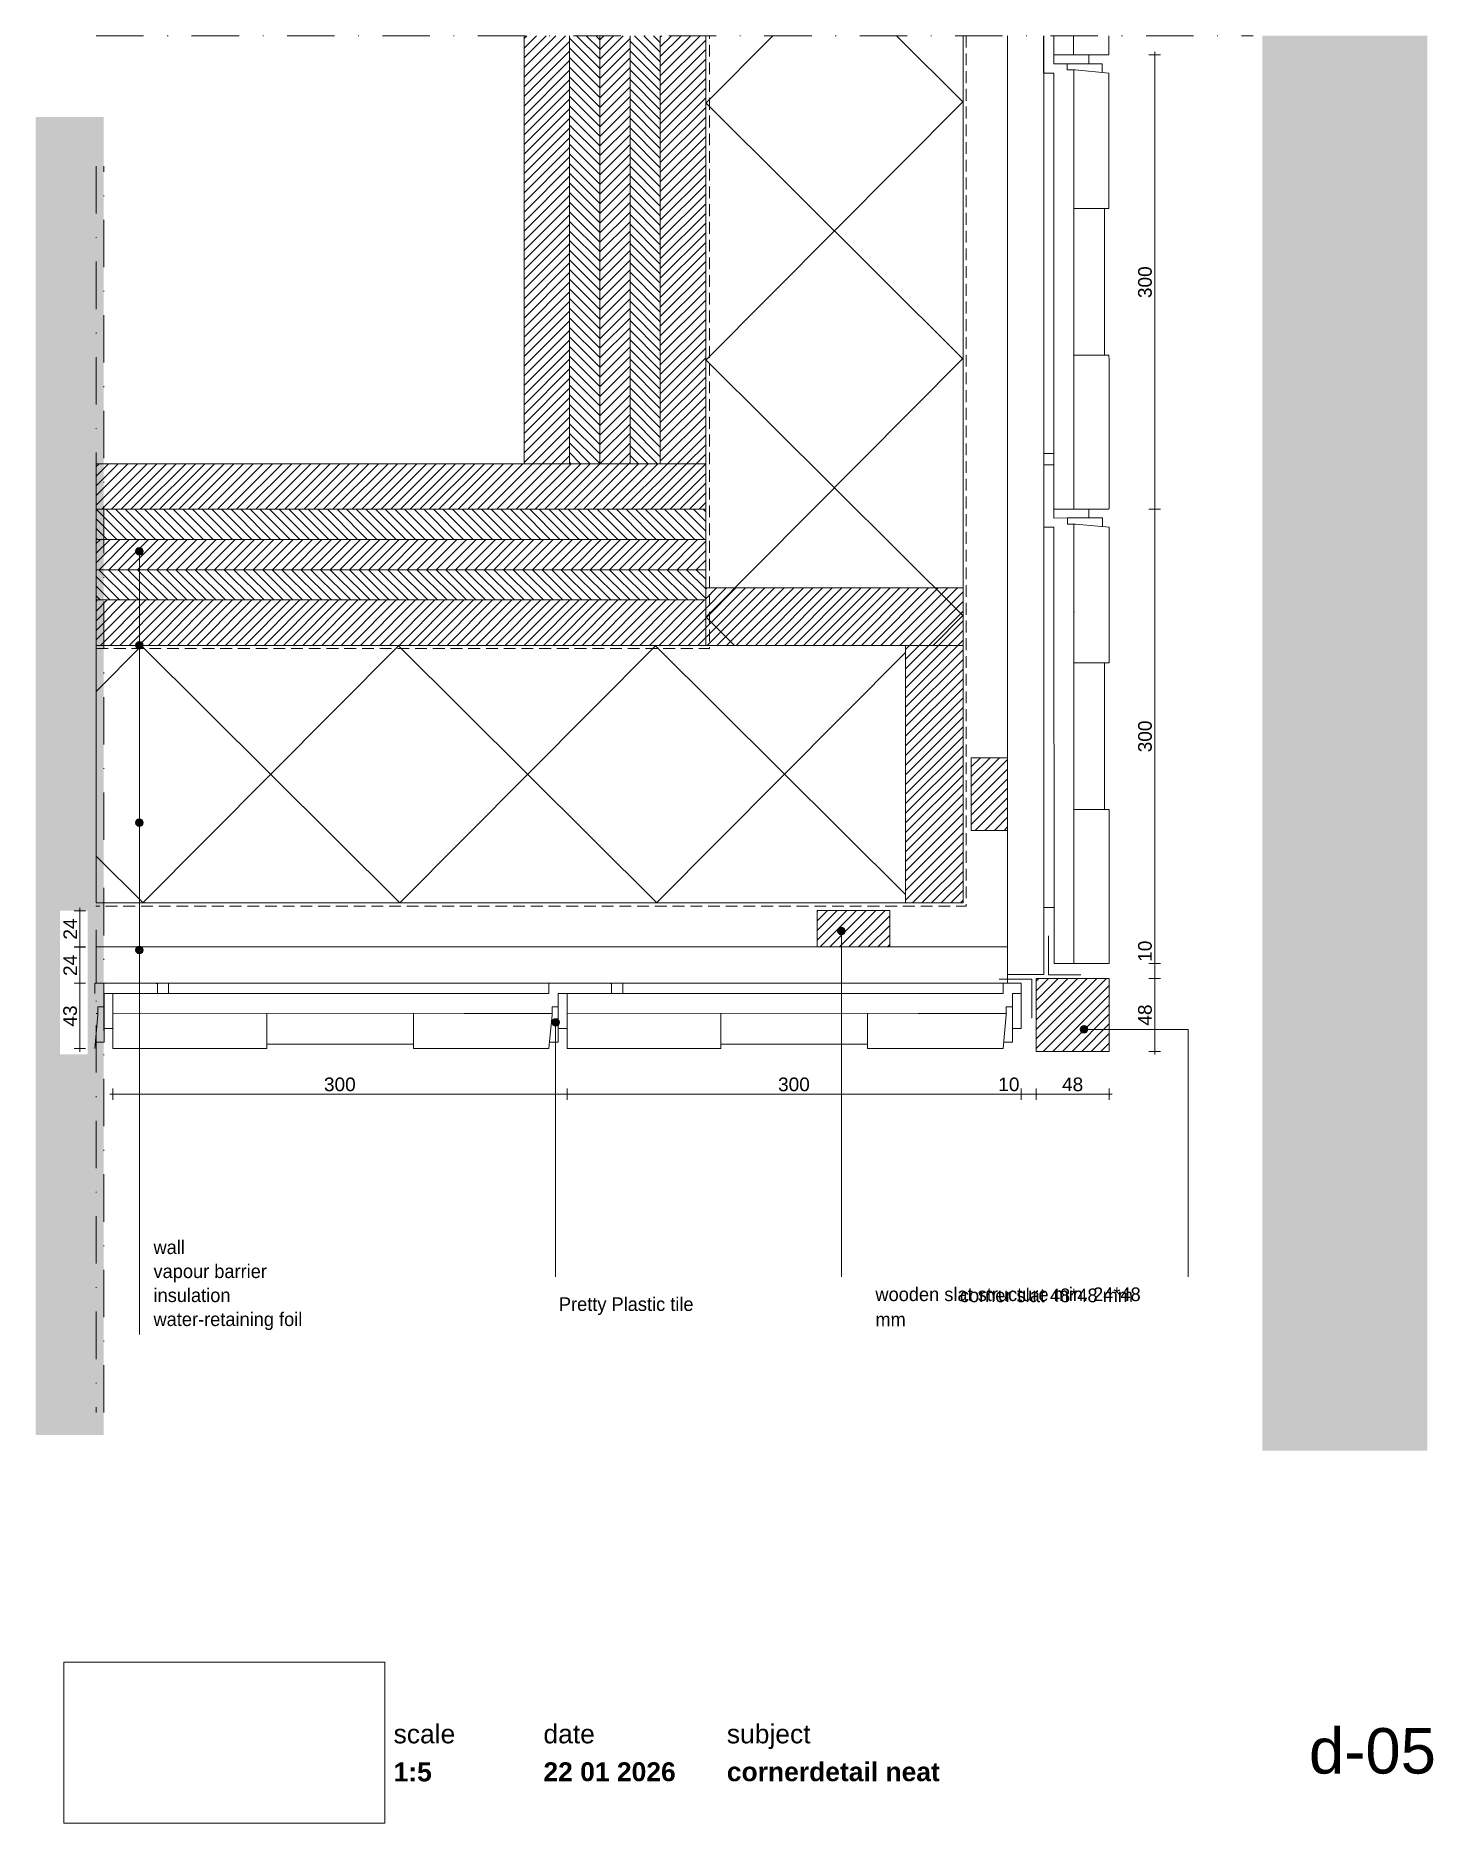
# Paper-space layout 'd-05 cornerdetail neat' of a CAD drawing. Header units: millimetres. Extents: x 10 to 195, y 11 to 247.
import ezdxf
from ezdxf.xclip import XClip

# ---------------------------------------------------------------- set-up
doc = ezdxf.new("R2010")
doc.units = ezdxf.units.MM
doc.header["$MEASUREMENT"] = 0
doc.header["$XCLIPFRAME"] = 0
for name, pattern in [('B0302', [12.51, 6.26, -3.125, 0, -3.125]), ('B0701', [2.3412, 1.56, -0.7812]), ('Wipeout_Contour', [1000, 0, -1000])]:
    doc.linetypes.add(name, pattern=pattern)
for name, color, linetype in [('#01', 7, 'Continuous'), ('Dim - 1_50_100', 7, 'Continuous'), ('Info - 1_50_100', 7, 'Continuous'), ('Info - 1_5_10', 7, 'Continuous'), ('Info - English', 7, 'Continuous')]:
    doc.layers.add(name, color=color, linetype=linetype)
doc.styles.add('GENERATED_STYLE_1', font='HelveticaNeue.ttc')
doc.styles.add('GENERATED_STYLE_2', font='HelveticaNeue.ttc')
doc.styles.add('GENERATED_STYLE_3', font='Helvetica.ttc')
doc.styles.add('GENERATED_STYLE_4', font='')
doc.styles.get('GENERATED_STYLE_4').set_extended_font_data('Work Sans')
picture_1 = doc.add_image_def('image1.png', size_in_pixel=(317, 159))
pattern_1 = [(45, (-9261.5733, 847.4338), (-0.6363961, 0.6363961), [])]
pattern_2 = [(315, (-9261.5733, 847.4338), (0.6363961, 0.6363961), [])]

# ---------------------------------------------------------------- blocks, each defined once
blk = doc.blocks.new('Drawing_1_1', base_point=(-200, 60))
at = {"color": 2, "linetype": 'Continuous', "lineweight": 0}
for s, insert, char_height, attachment_point, style in [('\\A1;{\\pql;\\fHelvetica Neue|b0|i0|c0|p0;\\W1.000000;scale}', (57.28, 24.14), 2.5, 1, 'GENERATED_STYLE_1'), ('\\A1;{\\pql;\\fHelvetica Neue|b0|i0|c0|p0;\\W1.000000;date}', (77.08, 24.14), 2.5, 1, 'GENERATED_STYLE_1'), ('\\A1;{\\pql;\\fHelvetica Neue|b0|i0|c0|p0;\\W1.000000;subject}', (101.31, 24.14), 2.5, 1, 'GENERATED_STYLE_1'), ('\\A1;{\\pqr;\\fHelvetica Neue|b0|i0|c0|p0;\\W1.000000;d-05}', (195, 23.65), 6, 3, 'GENERATED_STYLE_1'), ('\\A1;{\\pql;\\fHelvetica Neue|b1|i0|c0|p0;\\W1.000000;1:5}', (57.28, 19.12), 2.5, 1, 'GENERATED_STYLE_2'), ('\\A1;{\\pql;\\fHelvetica Neue|b1|i0|c0|p0;\\W1.000000;22 01 2026}', (77.08, 19.14), 2.5, 1, 'GENERATED_STYLE_2'), ('\\A1;{\\pql;\\fHelvetica Neue|b1|i0|c0|p0;\\W1.000000;cornerdetail neat}', (101.31, 19.14), 2.5, 1, 'GENERATED_STYLE_2')]:
    blk.add_mtext(s, dxfattribs=dict(at, insert=insert, char_height=char_height, attachment_point=attachment_point, style=style))
at = {"color": 254, "linetype": 'Wipeout_Contour', "lineweight": 0, "ltscale": 174.062972}
blk.add_wipeout([(13.71, 11.09), (56.11, 11.09), (56.11, 32.35), (13.71, 32.35)], dxfattribs=at)
at = {"color": 9, "lineweight": 0}
image = blk.add_image(picture_1, insert=(13.71, 11.09), size_in_units=(42.4, 21.27), dxfattribs=at)
image.set_boundary_path([(-0.5, -0.5), (316.5, 158.5)])
blk = doc.blocks.new('Drawing_2_1', base_point=(-9261.57, 847.43))
at = {"layer": '#01', "linetype": 'Continuous', "lineweight": 0, "true_color": 0x000000}
for points in [[(23.19, 179.12), (23.22, 178.93), (23.33, 178.77), (23.49, 178.66), (23.69, 178.62), (23.88, 178.66), (24.04, 178.77), (24.15, 178.93), (24.19, 179.12), (24.15, 179.31), (24.04, 179.47), (23.88, 179.58), (23.69, 179.62), (23.49, 179.58), (23.33, 179.47), (23.22, 179.31)], [(23.19, 166.68), (23.22, 166.49), (23.33, 166.33), (23.49, 166.22), (23.69, 166.18), (23.88, 166.22), (24.04, 166.33), (24.15, 166.49), (24.19, 166.68), (24.15, 166.87), (24.04, 167.03), (23.88, 167.14), (23.69, 167.18), (23.49, 167.14), (23.33, 167.03), (23.22, 166.87)], [(23.19, 143.27), (23.22, 143.08), (23.33, 142.92), (23.49, 142.81), (23.69, 142.77), (23.88, 142.81), (24.04, 142.92), (24.15, 143.08), (24.19, 143.27), (24.15, 143.46), (24.04, 143.62), (23.88, 143.73), (23.69, 143.77), (23.49, 143.73), (23.33, 143.62), (23.22, 143.46)], [(115.95, 128.97), (115.99, 128.77), (116.09, 128.61), (116.26, 128.5), (116.45, 128.47), (116.64, 128.5), (116.8, 128.61), (116.91, 128.77), (116.95, 128.97), (116.91, 129.16), (116.8, 129.32), (116.64, 129.43), (116.45, 129.47), (116.26, 129.43), (116.09, 129.32), (115.99, 129.16)], [(23.19, 126.45), (23.22, 126.26), (23.33, 126.1), (23.49, 125.99), (23.69, 125.95), (23.88, 125.99), (24.04, 126.1), (24.15, 126.26), (24.19, 126.45), (24.15, 126.64), (24.04, 126.81), (23.88, 126.92), (23.69, 126.95), (23.49, 126.92), (23.33, 126.81), (23.22, 126.64)], [(78.18, 116.87), (78.21, 116.68), (78.32, 116.51), (78.48, 116.4), (78.68, 116.37), (78.87, 116.4), (79.03, 116.51), (79.14, 116.68), (79.18, 116.87), (79.14, 117.06), (79.03, 117.22), (78.87, 117.33), (78.68, 117.37), (78.48, 117.33), (78.32, 117.22), (78.21, 117.06)], [(148.01, 115.96), (148.04, 115.77), (148.15, 115.61), (148.31, 115.5), (148.51, 115.46), (148.7, 115.5), (148.86, 115.61), (148.97, 115.77), (149.01, 115.96), (148.97, 116.15), (148.86, 116.31), (148.7, 116.42), (148.51, 116.46), (148.31, 116.42), (148.15, 116.31), (148.04, 116.15)]]:
    blk.add_hatch(color=18, dxfattribs=at).paths.add_polyline_path(points)
at = {"layer": 'Info - 1_50_100', "linetype": 'Continuous', "lineweight": 0, "true_color": 0x000000}
h = blk.add_hatch(dxfattribs=at)
h.set_pattern_fill('310_Naaldhout__01__0001', color=18, style=0, pattern_type=2)
h.set_pattern_definition(pattern_1)
h.paths.add_polyline_path([(80.52, 247.22), (74.52, 247.22), (74.52, 190.68), (80.52, 190.68)])
h = blk.add_hatch(dxfattribs=at)
h.set_pattern_fill('310_Naaldhout__02__0001', color=18, style=0, pattern_type=2)
h.set_pattern_definition(pattern_2)
h.paths.add_polyline_path([(84.52, 247.22), (80.52, 247.22), (80.52, 190.68), (84.52, 190.68)])
h = blk.add_hatch(dxfattribs=at)
h.set_pattern_fill('310_Naaldhout__01__0001', color=18, style=0, pattern_type=2)
h.set_pattern_definition(pattern_1)
h.paths.add_polyline_path([(88.52, 247.22), (84.52, 247.22), (84.52, 190.68), (88.52, 190.68)])
h = blk.add_hatch(dxfattribs=at)
h.set_pattern_fill('310_Naaldhout__02__0001', color=18, style=0, pattern_type=2)
h.set_pattern_definition(pattern_2)
h.paths.add_polyline_path([(92.52, 247.22), (88.52, 247.22), (88.52, 190.68), (92.52, 190.68)])
h = blk.add_hatch(dxfattribs=at)
h.set_pattern_fill('310_Naaldhout__01__0001', color=18, style=0, pattern_type=2)
h.set_pattern_definition(pattern_1)
h.paths.add_polyline_path([(98.52, 247.22), (92.52, 247.22), (92.52, 190.68), (98.52, 190.68)])
h = blk.add_hatch(dxfattribs=at)
h.set_pattern_fill('415_Isolatie_ruit_0001', color=18, style=0, pattern_type=2)
h.set_pattern_definition([(45.152, (98.517, 272.247), (-16.9703, 16.8807), []), (135.152, (98.517, 272.247), (16.9703, 17.0605), [])])
h.paths.add_polyline_path([(132.52, 247.22), (98.52, 247.22), (98.52, 166.68), (132.52, 166.68)])
at = {"layer": 'Info - 1_50_100', "linetype": 'Continuous', "lineweight": 0, "true_color": 0xffffff}
blk.add_hatch(color=7, dxfattribs=at).paths.add_polyline_path([(193.87, 247.22), (172.06, 247.22), (172.06, 60.29), (193.87, 60.29)])
at = {"layer": 'Info - 1_50_100', "linetype": 'Continuous', "lineweight": 0, "true_color": 0x000000}
h = blk.add_hatch(dxfattribs=at)
h.set_pattern_fill('310_Naaldhout__01__0001', color=18, style=0, pattern_type=2)
h.set_pattern_definition(pattern_1)
h.paths.add_polyline_path([(17.99, 184.68), (98.52, 184.68), (98.52, 190.68), (17.99, 190.68)])
h = blk.add_hatch(dxfattribs=at)
h.set_pattern_fill('310_Naaldhout__02__0001', color=18, style=0, pattern_type=2)
h.set_pattern_definition(pattern_2)
h.paths.add_polyline_path([(17.99, 180.68), (98.52, 180.68), (98.52, 184.68), (17.99, 184.68)])
h = blk.add_hatch(dxfattribs=at)
h.set_pattern_fill('310_Naaldhout__01__0001', color=18, style=0, pattern_type=2)
h.set_pattern_definition(pattern_1)
h.paths.add_polyline_path([(17.99, 176.68), (98.52, 176.68), (98.52, 180.68), (17.99, 180.68)])
h = blk.add_hatch(dxfattribs=at)
h.set_pattern_fill('310_Naaldhout__02__0001', color=18, style=0, pattern_type=2)
h.set_pattern_definition(pattern_2)
h.paths.add_polyline_path([(17.99, 172.68), (98.52, 172.68), (98.52, 176.68), (17.99, 176.68)])
h = blk.add_hatch(dxfattribs=at)
h.set_pattern_fill('310_Naaldhout__01__0001', color=18, style=0, pattern_type=2)
h.set_pattern_definition(pattern_1)
h.paths.add_polyline_path([(17.99, 166.68), (98.52, 166.68), (98.52, 172.68), (17.99, 172.68)])
h = blk.add_hatch(dxfattribs=at)
h.set_pattern_fill('310_Naaldhout__01__0001', color=18, style=0, pattern_type=2)
h.set_pattern_definition(pattern_1)
h.paths.add_polyline_path([(98.52, 166.68), (132.52, 166.68), (132.52, 174.28), (98.52, 174.28)])
h = blk.add_hatch(dxfattribs=at)
h.set_pattern_fill('415_Isolatie_ruit_0001', color=18, style=0, pattern_type=2)
h.set_pattern_definition([(135.152, (24.15, 132.68), (16.8807, 16.9703), []), (225.152, (24.15, 132.68), (-17.0605, 16.9703), [])])
h.paths.add_polyline_path([(17.99, 132.68), (124.92, 132.68), (124.92, 166.68), (17.99, 166.68)])
h = blk.add_hatch(dxfattribs=at)
h.set_pattern_fill('310_Naaldhout__01__0001', color=18, style=0, pattern_type=2)
h.set_pattern_definition(pattern_1)
h.paths.add_polyline_path([(132.52, 132.68), (132.52, 166.68), (124.92, 166.68), (124.92, 132.68)])
at = {"layer": 'Info - 1_5_10', "linetype": 'Continuous', "lineweight": 0, "true_color": 0x99a3a6}
h = blk.add_hatch(dxfattribs=at)
h.set_pattern_fill('310_Naaldhout__01__0001', color=253, style=0, pattern_type=2)
h.set_pattern_definition(pattern_1)
h.paths.add_polyline_path([(138.4, 151.85), (133.6, 151.85), (133.6, 142.25), (138.4, 142.25)])
h = blk.add_hatch(dxfattribs=at)
h.set_pattern_fill('310_Naaldhout__01__0001', color=253, style=0, pattern_type=2)
h.set_pattern_definition(pattern_1)
h.paths.add_polyline_path([(113.24, 126.85), (122.84, 126.85), (122.84, 131.65), (113.24, 131.65)])
h = blk.add_hatch(dxfattribs=at)
h.set_pattern_fill('310_Naaldhout__01__0001', color=253, style=0, pattern_type=2)
h.set_pattern_definition(pattern_1)
h.paths.add_polyline_path([(142.2, 122.68), (142.2, 113.05), (151.82, 113.05), (151.82, 122.68)])
at = {"layer": '#01', "color": 9, "linetype": 'Continuous', "lineweight": 0}
for p, q in [((23.69, 178.62), (23.69, 88.08)), ((23.69, 166.18), (23.69, 75.64)), ((23.69, 142.77), (23.69, 92.46)), ((116.45, 128.47), (116.45, 83.25)), ((23.69, 125.95), (23.69, 75.64)), ((78.68, 116.37), (78.68, 83.25))]:
    blk.add_line(p, q, dxfattribs=at)
at = {"layer": '#01', "color": 2, "linetype": 'B0701', "lineweight": 0, "flags": 128}
for points in [[(132.92, 247.22), (132.92, 132.25), (17.99, 132.25)], [(17.99, 166.28), (99, 166.28), (99, 247.22)]]:
    blk.add_lwpolyline(points, dxfattribs=at)
at = {"layer": '#01', "color": 9, "linetype": 'B0302', "lineweight": 0, "flags": 128}
blk.add_lwpolyline([(17.99, 229.99), (17.99, 65.33)], dxfattribs=at)
at = {"layer": '#01', "color": 9, "linetype": 'Continuous', "lineweight": 0, "flags": 128}
blk.add_lwpolyline([(149.01, 115.96), (162.27, 115.96), (162.27, 83.25)], dxfattribs=at)
at = {"layer": '#01', "color": 1, "linetype": 'Continuous', "lineweight": 0}
for centre in [(23.69, 179.12), (23.69, 166.68), (23.69, 143.27), (116.45, 128.97), (23.69, 126.45), (78.68, 116.87), (148.51, 115.96)]:
    blk.add_circle(centre, 0.5, dxfattribs=at)
at = {"color": 1, "linetype": 'Continuous', "lineweight": 0}
blk.add_line((140.2, 116.07), (140.2, 122.05), dxfattribs=at)
at = {"color": 1, "linetype": 'Continuous', "lineweight": 0, "flags": 128}
for points in [[(143.16, 247.22), (143.16, 243.47), (143.16, 242.44), (143.16, 242.29)], [(143.16, 247.22), (143.16, 243.47), (143.16, 242.44), (143.16, 242.29)], [(144.5, 247.22), (144.5, 243.51)], [(144.5, 247.22), (144.5, 245.18), (144.5, 244.99), (144.51, 244.83)], [(144.5, 247.22), (144.5, 245.18), (144.5, 244.99), (144.51, 244.83)], [(147.12, 244.68), (147.12, 247.22)], [(151.79, 247.22), (151.8, 245.18), (151.79, 245), (151.79, 244.83)], [(151.79, 247.22), (151.8, 245.18), (151.79, 245), (151.79, 244.83)], [(144.5, 243.51), (146.29, 243.52)], [(144.5, 243.51), (146.29, 243.52)], [(144.51, 244.83), (144.52, 244.68)], [(144.51, 244.83), (144.52, 244.68)], [(144.52, 244.68), (147.18, 244.68)], [(144.52, 244.68), (147.18, 244.68)], [(150.92, 243.48), (150.92, 243.52), (146.29, 243.52), (146.29, 243.47)], [(150.92, 243.48), (150.92, 243.52), (146.29, 243.52), (146.29, 243.47)], [(146.29, 242.7), (146.29, 243.47)], [(146.29, 242.7), (146.29, 243.47)], [(147.32, 244.68), (147.18, 244.68), (147.5, 244.68)], [(147.32, 244.68), (147.5, 244.68)], [(151.79, 244.83), (151.78, 244.68), (147.5, 244.68)], [(149.14, 243.52), (149.14, 244.68)], [(150.92, 243.48), (150.92, 242.37)], [(150.92, 243.48), (150.92, 242.37)], [(150.92, 243.48), (150.92, 242.37)], [(143.16, 242.29), (144.5, 242.29)], [(144.5, 242.29), (144.5, 242.19), (144.52, 185.18), (144.52, 184.99), (144.53, 184.83)], [(144.5, 242.29), (144.5, 242.19), (144.52, 185.18), (144.52, 184.99), (144.53, 184.83)], [(147.16, 242.7), (146.29, 242.7)], [(147.34, 242.7), (146.29, 242.7)], [(147.14, 184.68), (147.16, 231.29), (147.16, 239.74), (147.16, 242.7)], [(147.34, 242.7), (151.8, 242.29)], [(151.8, 242.29), (151.8, 242.19), (151.8, 225.36), (151.8, 224.85), (151.8, 224.49)], [(151.8, 242.29), (151.8, 242.19), (151.8, 225.36), (151.8, 224.85), (151.8, 224.49)], [(147.16, 231.09), (147.16, 231.29), (147.16, 239.74), (147.16, 239.94)], [(147.51, 224.38), (147.16, 224.38)], [(147.51, 224.38), (147.35, 224.38)], [(151.8, 224.49), (151.79, 224.41), (151.78, 224.38), (147.51, 224.38)], [(151.8, 224.49), (151.79, 224.41), (151.78, 224.38), (147.51, 224.38)], [(151.2, 224.38), (151.21, 205.01)], [(151.2, 224.38), (151.21, 205.01)], [(151.8, 204.9), (151.8, 204.99), (151.79, 205.01), (147.76, 205.01), (147.15, 205.01)], [(151.8, 204.9), (151.81, 204.47), (151.82, 185.18), (151.81, 185), (151.81, 184.83)], [(151.8, 204.9), (151.81, 204.47), (151.82, 185.18), (151.81, 185), (151.81, 184.83)], [(143.18, 192.04), (144.52, 192.04)], [(143.19, 190.4), (143.18, 190.05), (143.18, 183.47), (143.18, 182.44), (143.18, 182.29)], [(143.19, 190.4), (143.18, 190.05), (143.18, 183.47), (143.18, 182.44), (143.18, 182.29)], [(143.19, 190.4), (143.2, 190.55)], [(143.19, 190.4), (143.2, 190.55)], [(143.2, 190.55), (144.54, 190.55)], [(143.2, 190.55), (144.54, 190.55)], [(144.53, 190.4), (144.52, 190.05), (144.52, 183.51)], [(144.53, 184.83), (144.54, 184.68)], [(144.53, 184.83), (144.54, 184.68)], [(144.54, 184.68), (147.2, 184.68)], [(144.54, 184.68), (147.2, 184.68)], [(147.34, 184.68), (147.2, 184.68), (147.52, 184.68)], [(147.34, 184.68), (147.52, 184.68)], [(151.81, 184.83), (151.8, 184.68), (147.52, 184.68)], [(149.16, 183.52), (149.16, 184.68)], [(143.18, 182.29), (144.52, 182.29)], [(144.52, 183.51), (146.31, 183.52)], [(144.52, 182.29), (144.52, 182.19), (144.54, 125.18), (144.54, 124.99), (144.55, 124.83)], [(144.52, 182.29), (144.52, 182.19), (144.54, 125.18), (144.54, 124.99), (144.55, 124.83)], [(144.53, 183.51), (146.31, 183.52)], [(150.94, 183.48), (150.94, 183.52), (146.31, 183.52), (146.31, 183.47)], [(150.94, 183.48), (150.94, 183.52), (146.31, 183.52), (146.31, 183.47)], [(146.31, 182.7), (146.31, 183.47)], [(146.31, 182.7), (146.31, 183.47)], [(147.18, 182.7), (146.31, 182.7)], [(147.36, 182.7), (146.31, 182.7)], [(147.16, 124.68), (147.18, 171.29), (147.18, 179.74), (147.18, 182.7)], [(147.36, 182.7), (151.82, 182.29)], [(150.94, 183.48), (150.95, 182.37)], [(150.94, 183.48), (150.95, 182.37)], [(150.94, 183.48), (150.95, 182.37)], [(151.82, 182.29), (151.82, 182.19), (151.82, 165.36), (151.82, 164.85), (151.82, 164.49)], [(151.82, 182.29), (151.82, 182.19), (151.82, 165.36), (151.82, 164.85), (151.82, 164.49)], [(147.19, 171.09), (147.18, 171.29), (147.18, 179.74), (147.18, 179.94)], [(147.53, 164.38), (147.18, 164.38)], [(147.53, 164.38), (147.37, 164.38)], [(151.82, 164.49), (151.81, 164.41), (151.8, 164.38), (147.53, 164.38)], [(151.82, 164.49), (151.81, 164.41), (151.8, 164.38), (147.53, 164.38)], [(151.22, 164.38), (151.23, 145.01)], [(151.22, 164.38), (151.23, 145.01)], [(151.83, 144.9), (151.82, 144.99), (151.81, 145.01), (147.78, 145.01), (147.17, 145.01)], [(151.83, 144.9), (151.83, 144.47), (151.84, 125.18), (151.84, 125), (151.83, 124.83)], [(151.83, 144.9), (151.83, 144.47), (151.84, 125.18), (151.84, 125), (151.83, 124.83)], [(143.2, 132.04), (143.25, 132.04), (144.54, 132.04)], [(144.55, 124.83), (144.56, 124.68)], [(144.55, 124.83), (144.56, 124.68)], [(144.56, 124.68), (147.22, 124.68)], [(144.56, 124.68), (147.22, 124.68)], [(147.36, 124.68), (147.22, 124.68), (147.54, 124.68)], [(147.36, 124.68), (147.54, 124.68)], [(151.83, 124.83), (151.82, 124.68), (147.54, 124.68)], [(25.92, 122.04), (25.57, 122.05), (19, 122.05), (17.96, 122.05), (17.81, 122.05)], [(25.92, 122.04), (25.57, 122.05), (19, 122.05), (17.96, 122.05), (17.81, 122.05)], [(17.81, 122.05), (17.81, 120.71)], [(19.04, 120.71), (19.04, 118.92)], [(25.92, 120.7), (25.57, 120.71), (19.04, 120.71)], [(19.04, 120.71), (19.04, 118.92)], [(20.35, 120.7), (20.2, 120.69)], [(20.35, 120.7), (20.2, 120.69)], [(20.2, 120.69), (20.2, 118.03)], [(20.2, 120.69), (20.2, 118.03)], [(77.81, 120.71), (77.71, 120.71), (20.7, 120.71), (20.52, 120.71), (20.35, 120.7)], [(77.81, 120.71), (77.71, 120.71), (20.7, 120.71), (20.52, 120.71), (20.35, 120.7)], [(25.92, 122.04), (26.07, 122.03)], [(25.92, 122.04), (26.07, 122.03)], [(26.07, 122.03), (26.07, 120.69)], [(26.07, 122.03), (26.07, 120.69)], [(27.56, 122.05), (27.56, 120.71)], [(85.92, 122.04), (85.57, 122.05), (79, 122.05), (77.96, 122.05), (77.81, 122.05)], [(85.92, 122.04), (85.57, 122.05), (79, 122.05), (77.96, 122.05), (77.81, 122.05)], [(77.81, 122.05), (77.81, 120.71)], [(79.04, 120.71), (79.04, 118.92)], [(85.92, 120.7), (85.57, 120.71), (79.04, 120.71)], [(79.04, 120.71), (79.04, 118.92)], [(80.35, 120.7), (80.2, 120.69)], [(80.35, 120.7), (80.2, 120.69)], [(80.2, 120.69), (80.2, 118.03)], [(80.2, 120.69), (80.2, 118.03)], [(137.81, 120.71), (137.71, 120.71), (80.7, 120.71), (80.52, 120.71), (80.35, 120.7)], [(137.81, 120.71), (137.71, 120.71), (80.7, 120.71), (80.52, 120.71), (80.35, 120.7)], [(85.92, 122.04), (86.07, 122.03)], [(85.92, 122.04), (86.07, 122.03)], [(86.07, 122.03), (86.07, 120.69)], [(86.07, 122.03), (86.07, 120.69)], [(87.56, 122.05), (87.56, 122), (87.56, 120.71)], [(140.2, 122.05), (139, 122.05), (137.96, 122.05), (137.81, 122.05)], [(140.2, 122.05), (139, 122.05), (137.96, 122.05), (137.81, 122.05)], [(137.81, 122.05), (137.81, 120.71)], [(139.04, 120.71), (139.04, 118.92)], [(140.2, 120.71), (139.04, 120.71)], [(139.04, 120.71), (139.04, 118.92)], [(18.22, 118.92), (19, 118.92)], [(18.22, 118.05), (18.22, 118.92)], [(18.22, 118.92), (19, 118.92)], [(18.22, 117.87), (18.22, 118.92)], [(19, 114.29), (19.04, 114.29), (19.04, 118.92), (19, 118.92)], [(19, 114.29), (19.04, 114.29), (19.04, 118.92), (19, 118.92)], [(20.2, 118.09), (66.81, 118.05), (75.26, 118.05), (78.22, 118.05)], [(40.42, 113.42), (40.51, 113.43), (40.53, 113.44), (40.54, 117.46), (40.53, 118.08)], [(78.22, 118.92), (79, 118.92)], [(78.22, 118.05), (78.22, 118.92)], [(78.22, 118.92), (79, 118.92)], [(78.22, 117.87), (78.22, 118.92)], [(79, 114.29), (79.04, 114.29), (79.04, 118.92), (79, 118.92)], [(79, 114.29), (79.04, 114.29), (79.04, 118.92), (79, 118.92)], [(80.2, 118.09), (126.81, 118.05), (135.26, 118.05), (138.22, 118.05)], [(100.42, 113.42), (100.51, 113.43), (100.53, 113.44), (100.54, 117.46), (100.53, 118.08)], [(138.22, 118.92), (139, 118.92)], [(138.22, 118.05), (138.22, 118.92)], [(138.22, 118.92), (139, 118.92)], [(138.22, 117.87), (138.22, 118.92)], [(139, 114.29), (139.04, 114.29), (139.04, 118.92), (139, 118.92)], [(139, 114.29), (139.04, 114.29), (139.04, 118.92), (139, 118.92)], [(18.22, 117.87), (17.81, 113.41)], [(17.99, 118.05), (18.22, 118.05)], [(19.04, 116.07), (20.2, 116.07)], [(20.2, 117.89), (20.2, 118.03), (20.2, 117.71)], [(20.2, 117.89), (20.2, 117.71)], [(20.35, 113.42), (20.2, 113.43), (20.2, 117.71)], [(59.9, 117.71), (59.9, 118.06)], [(59.9, 117.71), (59.9, 117.87)], [(60.01, 113.42), (59.93, 113.43), (59.9, 113.44), (59.9, 117.71)], [(60.01, 113.42), (59.93, 113.43), (59.9, 113.44), (59.9, 117.71)], [(66.61, 118.05), (66.81, 118.05), (75.26, 118.05), (75.46, 118.05)], [(78.22, 117.87), (77.81, 113.41)], [(79.04, 116.07), (80.2, 116.07)], [(80.2, 117.89), (80.2, 118.03), (80.2, 117.71)], [(80.2, 117.89), (80.2, 117.71)], [(80.35, 113.42), (80.2, 113.43), (80.2, 117.71)], [(119.9, 117.71), (119.9, 118.06)], [(119.9, 117.71), (119.9, 117.87)], [(120.01, 113.42), (119.93, 113.43), (119.9, 113.44), (119.9, 117.71)], [(120.01, 113.42), (119.93, 113.43), (119.9, 113.44), (119.9, 117.71)], [(126.61, 118.05), (126.81, 118.05), (135.26, 118.05), (135.46, 118.05)], [(138.22, 117.87), (137.81, 113.41)], [(139.04, 116.07), (140.2, 116.07)], [(139.04, 116.07), (140.2, 116.07)], [(19, 114.29), (17.89, 114.29)], [(19, 114.29), (17.89, 114.29)], [(19, 114.29), (17.89, 114.29)], [(40.42, 113.42), (39.99, 113.41), (20.7, 113.41), (20.52, 113.42), (20.35, 113.42)], [(40.42, 113.42), (39.99, 113.41), (20.7, 113.41), (20.52, 113.42), (20.35, 113.42)], [(59.9, 114.01), (40.53, 114.01)], [(59.9, 114.01), (40.53, 114.01)], [(77.81, 113.41), (77.71, 113.41), (60.88, 113.41), (60.37, 113.42), (60.01, 113.42)], [(77.81, 113.41), (77.71, 113.41), (60.88, 113.41), (60.37, 113.42), (60.01, 113.42)], [(79, 114.29), (77.89, 114.29)], [(79, 114.29), (77.89, 114.29)], [(79, 114.29), (77.89, 114.29)], [(100.42, 113.42), (99.99, 113.41), (80.7, 113.41), (80.52, 113.42), (80.35, 113.42)], [(100.42, 113.42), (99.99, 113.41), (80.7, 113.41), (80.52, 113.42), (80.35, 113.42)], [(119.9, 114.01), (100.53, 114.01)], [(119.9, 114.01), (100.53, 114.01)], [(137.81, 113.41), (137.71, 113.41), (120.88, 113.41), (120.37, 113.42), (120.01, 113.42)], [(137.81, 113.41), (137.71, 113.41), (120.88, 113.41), (120.37, 113.42), (120.01, 113.42)], [(139, 114.29), (137.89, 114.29)], [(139, 114.29), (137.89, 114.29)], [(139, 114.29), (137.89, 114.29)]]:
    blk.add_lwpolyline(points, dxfattribs=at)
at = {"color": 3, "linetype": 'Continuous', "lineweight": 0, "flags": 128}
for points in [[(148.09, 123.18), (143.81, 123.18), (143.81, 128.33)], [(137.31, 122.58), (141.59, 122.58), (141.59, 117.43)]]:
    blk.add_lwpolyline(points, dxfattribs=at)
at = {"layer": 'Dim - 1_50_100', "color": 1, "linetype": 'Continuous', "lineweight": 0}
for p, q in [((158.59, 244.68), (157.09, 244.68)), ((157.84, 244.68), (157.84, 245.08)), ((157.84, 184.68), (157.84, 244.68)), ((158.59, 184.68), (157.09, 184.68)), ((157.84, 124.68), (157.84, 184.68)), ((16.57, 131.6), (15.07, 131.6)), ((15.82, 131.6), (15.82, 132)), ((15.82, 126.85), (15.82, 131.6)), ((16.57, 126.85), (15.07, 126.85)), ((16.57, 126.8), (15.07, 126.8)), ((15.82, 126.8), (15.82, 127.2)), ((15.82, 126.45), (15.82, 126.85)), ((15.82, 122.05), (15.82, 126.8)), ((158.59, 124.68), (157.09, 124.68)), ((157.84, 122.68), (157.84, 124.68)), ((16.57, 122.05), (15.07, 122.05)), ((15.82, 113.41), (15.82, 122.05)), ((158.59, 122.68), (157.09, 122.68)), ((157.84, 113.05), (157.84, 122.68)), ((16.57, 113.41), (15.07, 113.41)), ((15.82, 113.01), (15.82, 113.41)), ((158.59, 113.05), (157.09, 113.05)), ((157.84, 112.65), (157.84, 113.05)), ((19.8, 107.41), (20.2, 107.41)), ((20.2, 106.66), (20.2, 108.16)), ((20.2, 107.41), (80.2, 107.41)), ((80.2, 106.66), (80.2, 108.16)), ((80.2, 107.41), (140.2, 107.41)), ((140.2, 106.66), (140.2, 108.16)), ((140.2, 107.41), (142.2, 107.41)), ((142.2, 106.66), (142.2, 108.16)), ((142.2, 107.41), (151.82, 107.41)), ((151.82, 106.66), (151.82, 108.16)), ((151.82, 107.41), (152.22, 107.41))]:
    blk.add_line(p, q, dxfattribs=at)
at = {"layer": 'Info - 1_50_100', "color": 9, "linetype": 'Continuous', "lineweight": 0, "flags": 128}
for points in [[(80.52, 247.22), (80.52, 190.68), (74.52, 190.68), (74.52, 247.22)], [(84.52, 247.22), (84.52, 190.68), (80.52, 190.68), (80.52, 247.22)], [(88.52, 247.22), (88.52, 190.68), (84.52, 190.68), (84.52, 247.22)], [(92.52, 247.22), (92.52, 190.68), (88.52, 190.68), (88.52, 247.22)], [(98.52, 247.22), (98.52, 190.68), (92.52, 190.68), (92.52, 247.22)], [(138.4, 247.22), (138.4, 123.2), (143.2, 123.2), (143.2, 247.22)]]:
    blk.add_lwpolyline(points, dxfattribs=at)
at = {"layer": 'Info - 1_50_100', "color": 4, "linetype": 'Continuous', "lineweight": 0, "flags": 128}
for points in [[(74.52, 247.22), (74.52, 190.68), (98.52, 190.68), (98.52, 247.22)], [(17.99, 190.68), (98.52, 190.68), (98.52, 166.68), (17.99, 166.68)]]:
    blk.add_lwpolyline(points, dxfattribs=at)
at = {"layer": 'Info - 1_50_100', "color": 1, "linetype": 'Continuous', "lineweight": 0, "flags": 128}
blk.add_lwpolyline([(132.52, 247.22), (132.52, 166.68), (98.52, 166.68), (98.52, 247.22)], dxfattribs=at)
at = {"layer": 'Info - 1_50_100', "color": 9, "linetype": 'Continuous', "lineweight": 0, "flags": 128}
for points in [[(17.99, 184.68), (17.99, 190.68), (98.52, 190.68), (98.52, 184.68)], [(17.99, 180.68), (17.99, 184.68), (98.52, 184.68), (98.52, 180.68)], [(17.99, 176.68), (17.99, 180.68), (98.52, 180.68), (98.52, 176.68)], [(17.99, 172.68), (17.99, 176.68), (98.52, 176.68), (98.52, 172.68)], [(17.99, 166.68), (17.99, 172.68), (98.52, 172.68), (98.52, 166.68)], [(17.99, 122.05), (17.99, 126.85), (138.4, 126.85), (138.4, 122.05)]]:
    blk.add_lwpolyline(points, close=True, dxfattribs=at)
at = {"layer": 'Info - 1_50_100', "color": 2, "linetype": 'Continuous', "lineweight": 0, "flags": 128}
for points in [[(98.52, 166.68), (98.52, 174.28), (132.52, 174.28), (132.52, 166.68)], [(132.52, 132.68), (124.92, 132.68), (124.92, 166.68), (132.52, 166.68)]]:
    blk.add_lwpolyline(points, close=True, dxfattribs=at)
at = {"layer": 'Info - 1_50_100', "color": 1, "linetype": 'Continuous', "lineweight": 0, "flags": 128}
blk.add_lwpolyline([(17.99, 132.68), (17.99, 166.68), (124.92, 166.68), (124.92, 132.68)], close=True, dxfattribs=at)
at = {"layer": 'Info - 1_5_10', "color": 4, "linetype": 'Continuous', "lineweight": 0, "flags": 128}
for points in [[(138.4, 151.85), (133.6, 151.85), (133.6, 142.25), (138.4, 142.25)], [(113.24, 126.85), (113.24, 131.65), (122.84, 131.65), (122.84, 126.85)], [(142.2, 122.68), (151.82, 122.68), (151.82, 113.05), (142.2, 113.05)]]:
    blk.add_lwpolyline(points, close=True, dxfattribs=at)
at = {"layer": 'Dim - 1_50_100', "color": 2, "linetype": 'Continuous', "lineweight": 0, "char_height": 1.8, "attachment_point": 7, "rotation": 90, "style": 'GENERATED_STYLE_3'}
for s, insert, width in [('\\A1;{\\pql;\\fHelvetica|b0|i0|c0|p0;\\W1.000000;300}', (157.48, 212.56), 4.2398), ('\\A1;{\\pql;\\fHelvetica|b0|i0|c0|p0;\\W1.000000;300}', (157.48, 152.56), 4.2398), ('\\A1;{\\pql;\\fHelvetica|b0|i0|c0|p0;\\W1.000000;24}', (15.46, 127.81), 2.8266), ('\\A1;{\\pql;\\fHelvetica|b0|i0|c0|p0;\\W1.000000;10}', (157.48, 124.88), 2.8266), ('\\A1;{\\pql;\\fHelvetica|b0|i0|c0|p0;\\W1.000000;24}', (15.46, 123.01), 2.8266), ('\\A1;{\\pql;\\fHelvetica|b0|i0|c0|p0;\\W1.000000;43}', (15.46, 116.32), 2.8266), ('\\A1;{\\pql;\\fHelvetica|b0|i0|c0|p0;\\W1.000000;48}', (157.48, 116.45), 2.8266)]:
    blk.add_mtext(s, dxfattribs=dict(at, insert=insert, width=width))
at = {"layer": 'Dim - 1_50_100', "color": 2, "linetype": 'Continuous', "lineweight": 0, "char_height": 1.8, "attachment_point": 7, "style": 'GENERATED_STYLE_3'}
for s, insert, width in [('\\A1;{\\pql;\\fHelvetica|b0|i0|c0|p0;\\W1.000000;300}', (48.08, 107.77), 4.2398), ('\\A1;{\\pql;\\fHelvetica|b0|i0|c0|p0;\\W1.000000;300}', (108.08, 107.77), 4.2398), ('\\A1;{\\pql;\\fHelvetica|b0|i0|c0|p0;\\W1.000000;10}', (137.18, 107.77), 2.8266), ('\\A1;{\\pql;\\fHelvetica|b0|i0|c0|p0;\\W1.000000;48}', (145.6, 107.77), 2.8266)]:
    blk.add_mtext(s, dxfattribs=dict(at, insert=insert, width=width))
at = {"layer": 'Info - English', "color": 2, "linetype": 'Continuous', "lineweight": 0, "insert": (25.56, 82.15), "char_height": 1.8, "attachment_point": 4, "line_spacing_factor": 1.05635, "style": 'GENERATED_STYLE_4'}
blk.add_mtext('\\A1;{\\pql;\\fWork Sans|b0|i0|c0|p0;\\W1.000000;wall\\P\\pql;\\fWork Sans|b0|i0|c0|p0;\\W1.000000;vapour barrier\\P\\pql;\\fWork Sans|b0|i0|c0|p0;\\W1.000000;insulation\\P\\pql;\\fWork Sans|b0|i0|c0|p0;\\W1.000000;water-retaining foil}', dxfattribs=at)
at = {"layer": 'Info - English', "color": 2, "linetype": 'Continuous', "lineweight": 0, "char_height": 1.8, "attachment_point": 4, "style": 'GENERATED_STYLE_4'}
for s, insert in [('\\A1;{\\pql;\\fWork Sans|b0|i0|c0|p0;\\W1.000000;Pretty Plastic tile }', (79.12, 79.39)), ('\\A1;{\\pql;\\fWork Sans|b0|i0|c0|p0;\\W1.000000;corner slat 48*48 mm}', (132.1, 80.81))]:
    blk.add_mtext(s, dxfattribs=dict(at, insert=insert))
at = {"layer": 'Info - English', "color": 2, "linetype": 'Continuous', "lineweight": 0, "insert": (120.94, 79.3), "char_height": 1.8, "width": 35.2414, "attachment_point": 4, "line_spacing_factor": 1.110307, "style": 'GENERATED_STYLE_4'}
blk.add_mtext('\\A1;{\\pql;\\fWork Sans|b0|i0|c0|p0;\\W1.000000;wooden slat structure min. 24*48 mm}', dxfattribs=at)

psp = doc.layouts.new('d-05 cornerdetail neat')

# ---------------------------------------------------------------- hatches: boundary and pattern name
at = {"layer": 'Info - 1_5_10', "linetype": 'Continuous', "lineweight": 0}
for points in [[(10, 236.47), (13.19, 236.47), (13.19, 62.37), (10, 62.37)], [(13.19, 236.47), (18.99, 236.47), (18.99, 131.64), (13.19, 131.64)], [(16.88, 236.47), (18.99, 236.47), (18.99, 62.37), (16.88, 62.37)], [(13.19, 112.65), (18.99, 112.65), (18.99, 62.37), (13.19, 62.37)]]:
    psp.add_hatch(color=255, dxfattribs=at).paths.add_polyline_path(points)

# ---------------------------------------------------------------- linework, layer by layer
at = {"layer": '#01', "color": 3, "linetype": 'B0302', "lineweight": 0}
for p, q in [((17.99, 247.22), (170.84, 247.22)), ((18.99, 65.33), (18.99, 229.99))]:
    psp.add_line(p, q, dxfattribs=at)

# ---------------------------------------------------------------- block references
at = {"color": 4, "linetype": 'Continuous', "lineweight": 0}
ref = psp.add_blockref('Drawing_2_1', (-9261.57, 847.43), dxfattribs=at)
XClip(ref).set_block_clipping_path([(12.8584026505, 49.565564429), (193.87056173, 247.2172305439)])
ref = psp.add_blockref('Drawing_1_1', (-200, 60), dxfattribs=at)
XClip(ref).set_block_clipping_path([(-287.3178906032, -75.7273941135), (502.7286062445, 56.3449743075)])

doc.saveas('drawing.dxf')
